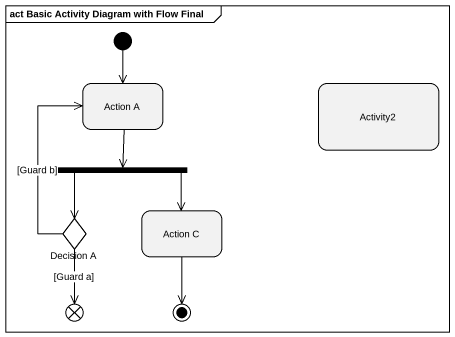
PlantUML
@startuml
mainframe act Basic Activity Diagram with Flow Final
hide empty description
state "Action A" as Action_A
state Activity2
state fork1 <<fork>>
state "Decision A" as Decision_A <<choice>>
state "Action C" as Action_C
state flowfinal1 <<end>>
[*] --> Action_A
Action_A --> fork1
fork1 --> Decision_A
fork1 --> Action_C
Decision_A -up-> Action_A : [Guard b]
Decision_A --> flowfinal1 : [Guard a]
Action_C --> [*]
@enduml
